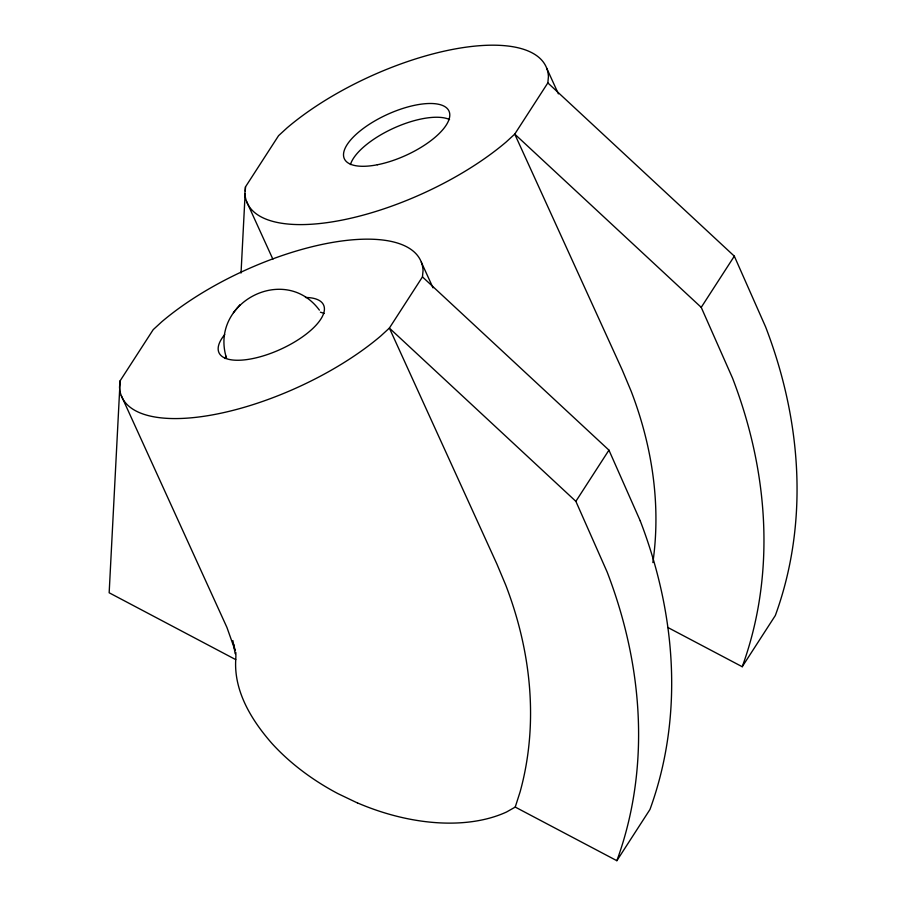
<?xml version="1.0" encoding="UTF-8"?>
<svg xmlns="http://www.w3.org/2000/svg" width="906" height="906" viewBox="0 0 906 906"><rect width="100%" height="100%" fill="white"/><g stroke="black" fill="none" stroke-linecap="round" stroke-linejoin="round"><path stroke-width="1.36" d="M235.832 652.411A114.564 90.011 32.9 0 1 235.809 658.571C233.408 690.791 251.506 720.202 272.004 743.52A168.074 103.318 24.7 0 0 338.029 793.679L357.508 802.988M120.113 380.837L119.524 387.122A164.235 64.167 -24.5 0 0 216.138 414.189A164.235 64.167 -24.5 0 0 380.837 335.922L389.376 328.085L422.456 276.896L423.045 270.611A164.235 64.167 -24.5 0 0 326.432 243.544A164.235 64.167 -24.5 0 0 161.732 321.811L153.205 329.648L120.113 380.837L109.162 592.773L235.73 659.613M241.03 273.046L245.118 193.929M245.266 191.098L245.492 186.863L278.572 135.674L287.111 127.837A164.235 64.167 -24.5 0 1 451.811 49.57A164.235 64.167 -24.5 0 1 548.424 76.636L547.836 82.91L514.744 134.111L506.216 141.948A164.235 64.167 -24.5 0 1 341.517 220.215A164.235 64.167 -24.5 0 1 244.903 193.137L245.492 186.863M515.231 807.076L520.089 791.912A427.406 335.809 32.9 0 0 505.775 585.185L496.907 564.064L389.376 328.085L575.865 501.335L607.167 572.071A541.981 425.831 32.9 0 1 616.861 860.7L515.231 807.076L506.59 811.98A164.881 101.359 24.7 0 1 357.53 802.931M319.388 310.124C284.733 263.125 208.924 302.785 226.545 358.266M575.865 501.335L608.945 450.135L422.456 276.896M667.869 627.496L742.229 666.725A541.981 425.831 32.9 0 0 732.524 378.096L701.233 307.361L734.324 256.16L547.836 82.91M616.861 860.7L649.953 809.5A541.981 425.831 32.9 0 0 640.248 520.882M742.229 666.725L775.321 615.525A541.981 425.831 32.9 0 0 765.615 326.907L734.324 256.16M233.408 312.638L236.93 308.402M237.191 308.074L240.033 304.665M701.233 307.361L514.744 134.111L622.286 370.09L631.154 391.211A427.406 335.809 32.9 0 1 652.864 562.569M546.714 68.233L558.39 93.862M608.945 450.135L640.259 520.882M421.335 262.208L433.023 287.836M246.613 201.551L272.887 259.218M121.234 395.526L226.942 627.462L235.13 650.553L233.725 644.325M232.876 640.587L235.164 653.702M350.429 164.586A57.486 22.457 -24.5 0 1 393.748 128.142A57.486 22.457 -24.5 0 1 449.535 119.535M225.05 358.561A57.486 22.457 -24.5 0 1 225.968 356.137M320.418 312.219A57.486 22.457 -24.5 0 1 324.167 313.51M305.469 297.474A57.486 22.457 -24.5 0 1 314.11 327.225A57.486 22.457 -24.5 0 1 242.706 360.044A57.486 22.457 -24.5 0 1 224.733 334.586M377.36 164.756A57.486 22.457 -24.5 0 0 449.183 111.563A57.486 22.457 -24.5 0 0 363.442 128.358A57.486 22.457 -24.5 0 0 377.36 164.756"/></g></svg>
